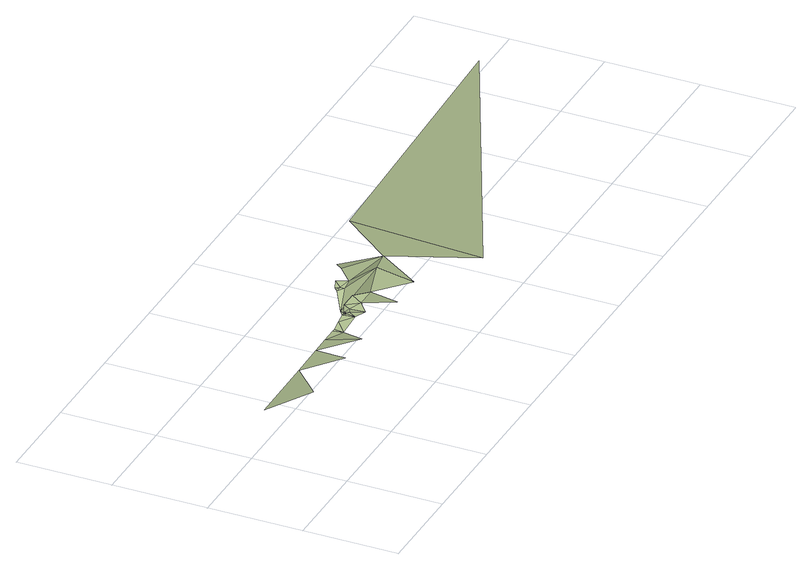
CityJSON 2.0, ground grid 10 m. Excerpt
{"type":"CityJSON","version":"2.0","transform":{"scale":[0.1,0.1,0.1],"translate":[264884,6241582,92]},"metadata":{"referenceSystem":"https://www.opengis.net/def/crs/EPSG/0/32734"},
"CityObjects":{
"terrain1":{"type":"TINRelief","geometry":[{"type":"CompositeSurface","lod":"1","boundaries":[[[0,1,2]],[[1,3,4]],[[4,5,6]],[[5,7,6]],[[6,7,8]],[[9,8,7]],[[9,7,10]],[[7,11,10]],[[11,12,10]],[[11,13,12]],[[12,13,14]],[[15,13,11]],[[13,16,14]],[[16,13,17]],[[15,17,13]],[[18,15,11]],[[15,19,17]],[[15,18,19]],[[17,19,20]],[[18,21,19]],[[19,21,20]],[[22,20,21]],[[21,23,24]],[[22,25,20]],[[24,22,21]],[[25,22,26]],[[25,26,27]],[[28,27,26]],[[22,29,26]],[[28,26,30]],[[29,30,26]],[[24,29,22]],[[30,29,31]],[[31,29,24]],[[24,32,33]],[[33,31,24]],[[31,34,35]],[[33,34,31]],[[36,35,37]],[[37,35,34]],[[38,36,37]],[[39,38,37]],[[40,37,34]],[[40,34,33]],[[33,32,41]],[[37,40,39]],[[41,40,33]],[[40,41,42]],[[42,41,43]],[[41,44,45]],[[44,46,45]]]}]}
},
"vertices":[
[34,51,68],[86,90,53],[5,89,54],[106,51,66],[126,91,53],[146,52,65],[147,91,53],[169,82,52],[167,92,52],[170,92,52],[184,94,52],[199,84,52],[197,96,52],[201,93,52],[199,96,52],[204,92,52],[201,97,52],[203,97,52],[215,80,50],[213,96,50],[218,104,50],[228,91,50],[237,104,50],[226,52,62],[250,91,50],[233,110,20],[238,108,20],[235,111,20],[237,112,20],[242,108,20],[239,114,20],[251,123,20],[266,53,62],[280,98,59],[269,127,34],[262,132,34],[264,134,34],[269,132,34],[266,136,34],[278,141,34],[283,129,34],[318,109,48],[301,145,34],[321,159,24],[318,5,72],[394,180,27],[752,210,0]
]}
